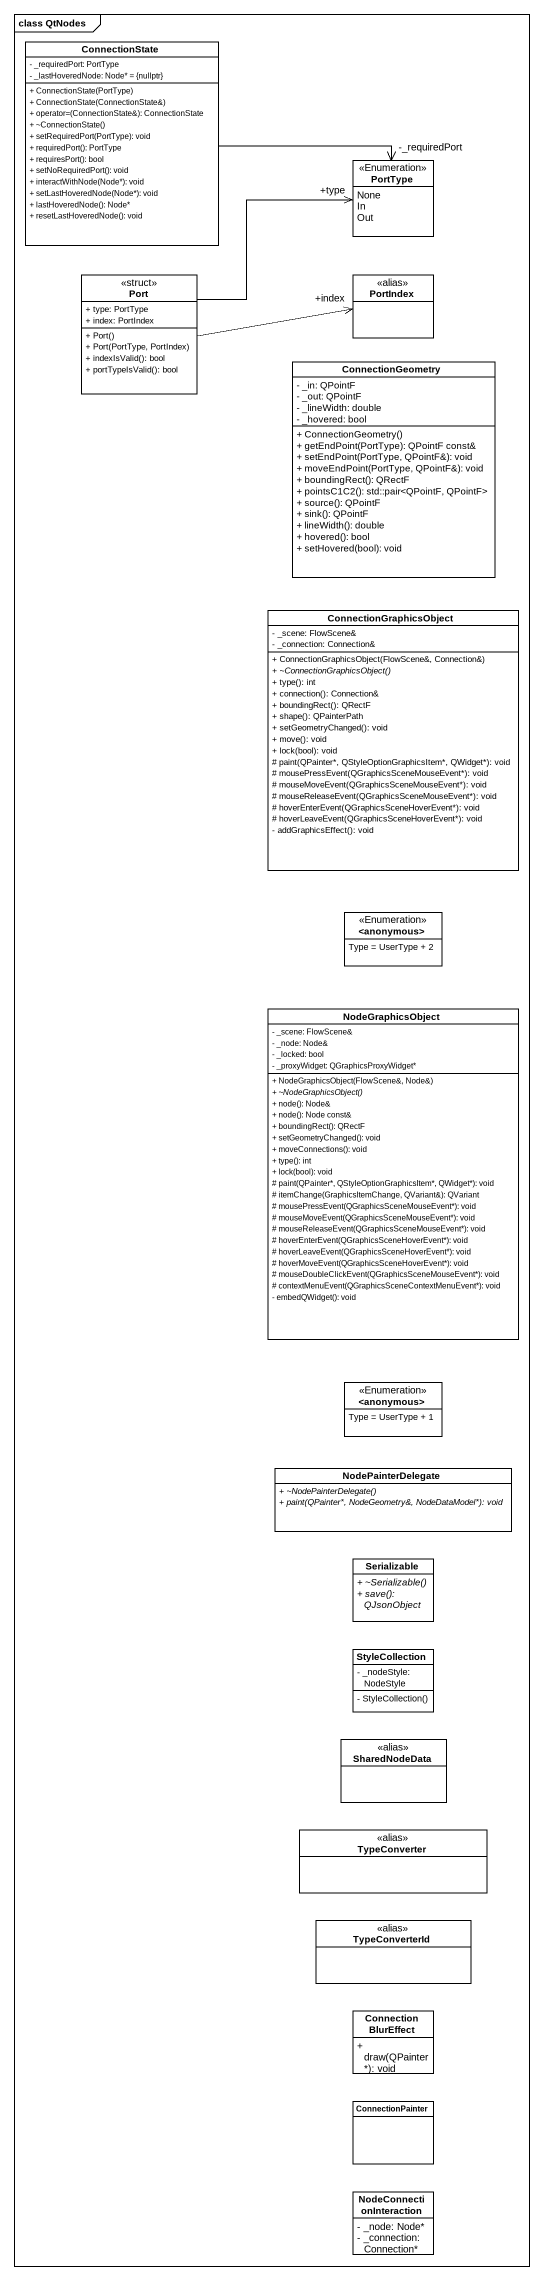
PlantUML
@startuml
mainframe class QtNodes
hide circle
hide empty members
skinparam classAttributeIconSize 0
class ConnectionState {
  - _requiredPort: PortType
  - _lastHoveredNode: Node* = {nullptr}
  + ConnectionState(PortType)
  + ConnectionState(ConnectionState&)
  + operator=(ConnectionState&): ConnectionState
  + ~ConnectionState()
  + setRequiredPort(PortType): void
  + requiredPort(): PortType
  + requiresPort(): bool
  + setNoRequiredPort(): void
  + interactWithNode(Node*): void
  + setLastHoveredNode(Node*): void
  + lastHoveredNode(): Node*
  + resetLastHoveredNode(): void
}
enum PortType <<Enumeration>> {
  None
  In
  Out
}
class "Port" as Port_ <<struct>> {
  + type: PortType
  + index: PortIndex
  + Port()
  + Port(PortType, PortIndex)
  + indexIsValid(): bool
  + portTypeIsValid(): bool
}
class PortIndex <<alias>>
class ConnectionGeometry {
  - _in: QPointF
  - _out: QPointF
  - _lineWidth: double
  - _hovered: bool
  + ConnectionGeometry()
  + getEndPoint(PortType): QPointF const&
  + setEndPoint(PortType, QPointF&): void
  + moveEndPoint(PortType, QPointF&): void
  + boundingRect(): QRectF
  + pointsC1C2(): std::pair<QPointF, QPointF>
  + source(): QPointF
  + sink(): QPointF
  + lineWidth(): double
  + hovered(): bool
  + setHovered(bool): void
}
class ConnectionGraphicsObject {
  - _scene: FlowScene&
  - _connection: Connection&
  + ConnectionGraphicsObject(FlowScene&, Connection&)
  {abstract} + ~ConnectionGraphicsObject()
  + type(): int
  + connection(): Connection&
  + boundingRect(): QRectF
  + shape(): QPainterPath
  + setGeometryChanged(): void
  + move(): void
  + lock(bool): void
  # paint(QPainter*, QStyleOptionGraphicsItem*, QWidget*): void
  # mousePressEvent(QGraphicsSceneMouseEvent*): void
  # mouseMoveEvent(QGraphicsSceneMouseEvent*): void
  # mouseReleaseEvent(QGraphicsSceneMouseEvent*): void
  # hoverEnterEvent(QGraphicsSceneHoverEvent*): void
  # hoverLeaveEvent(QGraphicsSceneHoverEvent*): void
  - addGraphicsEffect(): void
}
enum "<anonymous>" as anonymous <<Enumeration>> {
  Type = UserType + 2
}
class NodeGraphicsObject {
  - _scene: FlowScene&
  - _node: Node&
  - _locked: bool
  - _proxyWidget: QGraphicsProxyWidget*
  + NodeGraphicsObject(FlowScene&, Node&)
  {abstract} + ~NodeGraphicsObject()
  + node(): Node&
  + node(): Node const&
  + boundingRect(): QRectF
  + setGeometryChanged(): void
  + moveConnections(): void
  + type(): int
  + lock(bool): void
  # paint(QPainter*, QStyleOptionGraphicsItem*, QWidget*): void
  # itemChange(GraphicsItemChange, QVariant&): QVariant
  # mousePressEvent(QGraphicsSceneMouseEvent*): void
  # mouseMoveEvent(QGraphicsSceneMouseEvent*): void
  # mouseReleaseEvent(QGraphicsSceneMouseEvent*): void
  # hoverEnterEvent(QGraphicsSceneHoverEvent*): void
  # hoverLeaveEvent(QGraphicsSceneHoverEvent*): void
  # hoverMoveEvent(QGraphicsSceneHoverEvent*): void
  # mouseDoubleClickEvent(QGraphicsSceneMouseEvent*): void
  # contextMenuEvent(QGraphicsSceneContextMenuEvent*): void
  - embedQWidget(): void
}
enum "<anonymous>" as anonymous_2 <<Enumeration>> {
  Type = UserType + 1
}
class NodePainterDelegate {
  {abstract} + ~NodePainterDelegate()
  {abstract} + paint(QPainter*, NodeGeometry&, NodeDataModel*): void
}
class Serializable {
  {abstract} + ~Serializable()
  {abstract} + save(): QJsonObject
}
class StyleCollection {
  - _nodeStyle: NodeStyle
  - StyleCollection()
}
class SharedNodeData <<alias>>
class TypeConverter <<alias>>
class TypeConverterId <<alias>>
class ConnectionBlurEffect {
  + draw(QPainter*): void
}
class ConnectionPainter
class NodeConnectionInteraction {
  - _node: Node*
  - _connection: Connection*
}
ConnectionState -right-> "-_requiredPort" PortType
Port_ -right-> "+type" PortType
Port_ -right-> "+index" PortIndex
@enduml
